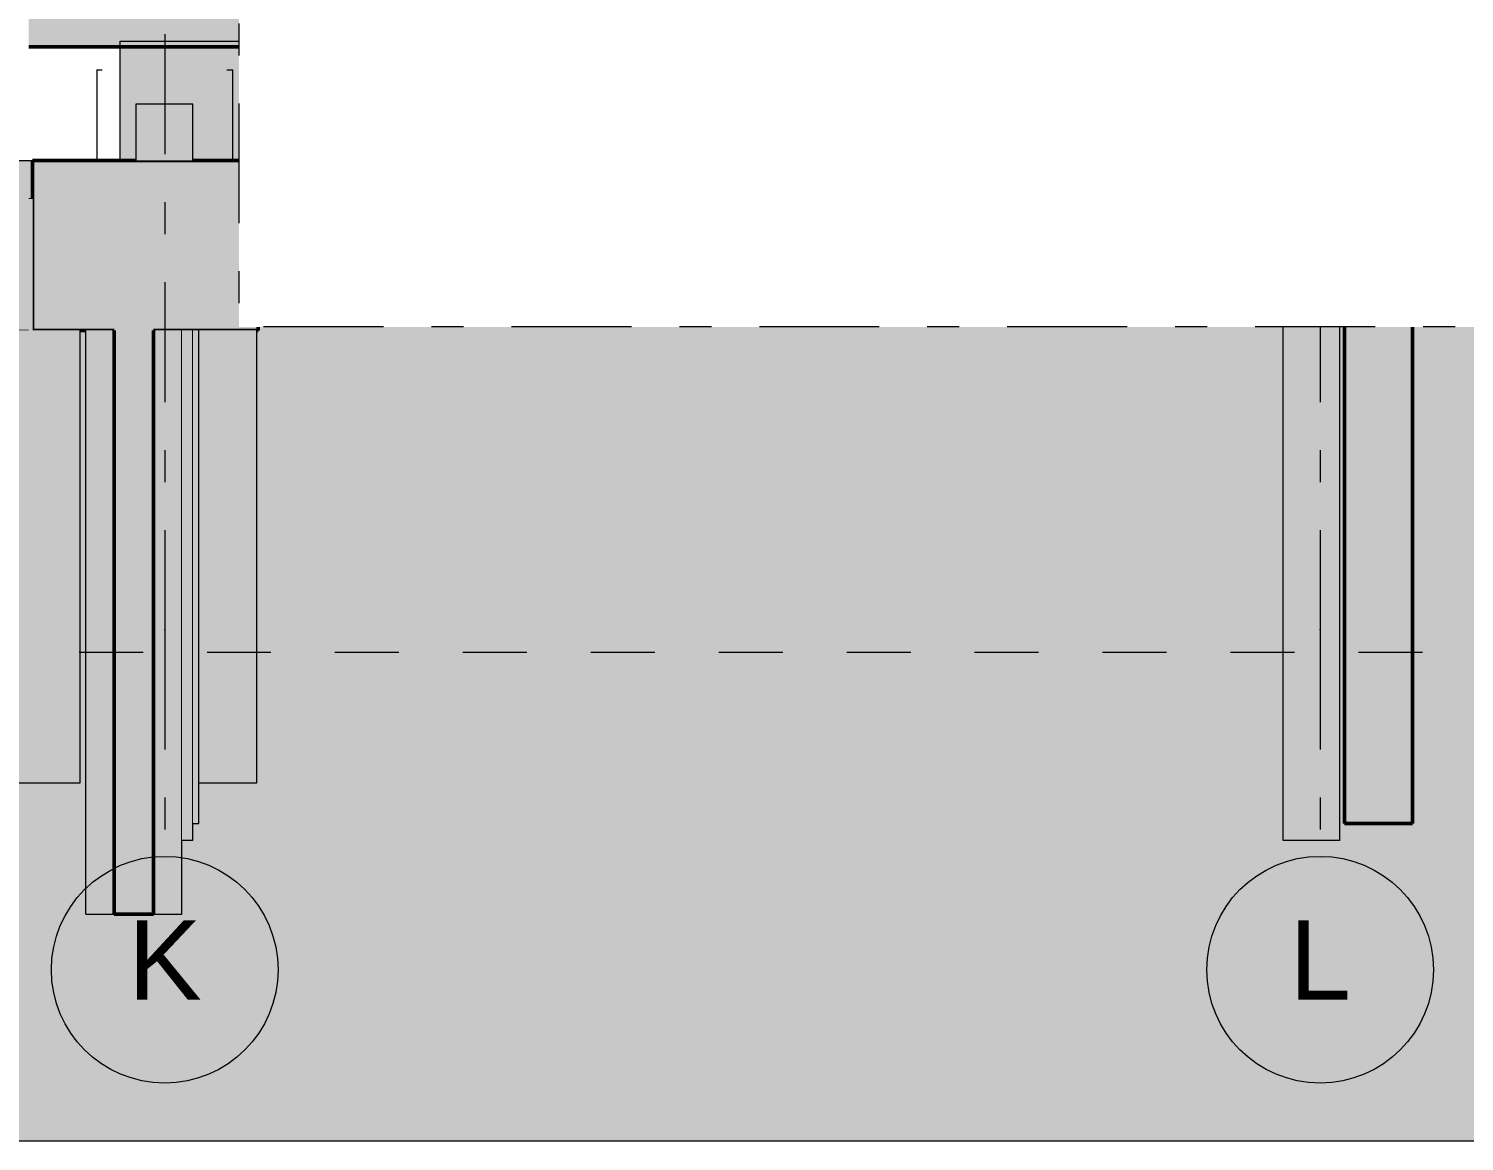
# Model space of a CAD drawing. Header units: millimetres. Extents: x -48147 to 1428745, y -495156 to 18123.
# Drawn here: x 1374573 to 1380907, y -495156 to -490248 of the extents above; entities that cross this region are included whole.
import ezdxf
from ezdxf.enums import TextEntityAlignment as Align

# ---------------------------------------------------------------- set-up
doc = ezdxf.new("R2010")
doc.units = ezdxf.units.MM
doc.header["$MEASUREMENT"] = 0
for name, pattern in [('Dashed', [2822.222233, 1411.111116, -1411.111116]), ('Double Dashed', [1093.611073, 529.166651, -211.666656, 141.111112, -211.666656]), ('Wipeout_Contour', [1000, 0, -1000])]:
    doc.linetypes.add(name, pattern=pattern)
for name, color, linetype, lineweight, true_color in [('0_Pen_No__105', 7, 'Continuous', 15, 0xa6a6a6), ('A-230-M_FLOOR.IFC Import_Pen_No__109', 7, 'Continuous', 15, 0xa6a6a6), ('A-230-M_FLOOR.IFC Import_Pen_No__29', 7, 'Continuous', 50, 0x2a2a2a), ('New_A-15-MG_Structural_Grid_Phase_2_Pen_No__222', 7, 'Continuous', 13, 0x65af33), ('S-160-M_FOUND.IFC Import_Pen_No__104', 7, 'Continuous', 15, 0xa6a6a6), ('S-160-M_FOUND.IFC Import_Pen_No__24', 7, 'Continuous', 50, 0x2a2a2a)]:
    doc.layers.add(name, color=color, linetype=linetype, lineweight=lineweight, true_color=true_color)
for name, color, linetype in [('A-230-M_FLOOR.IFC Import', 7, 'Continuous'), ('A-95-P_Drawing', 7, 'Continuous'), ('New_A-15-MG_Structural_Grid_Phase_2', 7, 'Continuous'), ('S-160-M_FOUND.IFC Import', 7, 'Continuous')]:
    doc.layers.add(name, color=color, linetype=linetype)
for name, color, linetype, lineweight in [('A-95-P_Drawing_Pen_No__1', 7, 'Continuous', 13), ('A-95-P_Drawing_Pen_No__84', 8, 'Continuous', 20), ('A-95-P_Text_1_50_GA_Pen_No__1', 7, 'Continuous', 13), ('S-160-M_FOUND.IFC Import_Pen_No__1', 7, 'Continuous', 13), ('S-160-M_FOUND.IFC Import_Pen_No__4', 7, 'Continuous', 20)]:
    doc.layers.add(name, color=color, linetype=linetype, lineweight=lineweight)
doc.styles.add('GENERATED_STYLE_2', font='')
doc.styles.get('GENERATED_STYLE_2').set_extended_font_data('Swis721 BT')

# ---------------------------------------------------------------- blocks, each defined once
blk = doc.blocks.new('Section Elem_511_2', base_point=(1341556.5, -489899))
at = {"color": 254, "linetype": 'Wipeout_Contour', "lineweight": 0, "ltscale": 11677241.38410136}
blk.add_wipeout([(1374573.5, -490329), (1374573.5, -490999), (1374590.9, -490999), (1374590.9, -490829), (1374873.4, -490829), (1374873.4, -490429), (1374898.1, -490429), (1374798.1, -490329)], dxfattribs=at).dxf.layer = 'S-160-M_FOUND.IFC Import'
at = {"color": 254, "linetype": 'Wipeout_Contour', "lineweight": 0, "ltscale": 11683650.64345455}
blk.add_wipeout([(1375548.1, -490329), (1375448.1, -490429), (1375473.4, -490429), (1375473.4, -490829), (1375586.4, -490829), (1375586.4, -490999), (1375730.5, -490999), (1375730.5, -490329)], dxfattribs=at).dxf.layer = 'S-160-M_FOUND.IFC Import'
at = {"color": 254, "linetype": 'Wipeout_Contour', "lineweight": 0, "ltscale": 5837251.402337125}
blk.add_wipeout([(1374294.6, -490829), (1374230.5, -490829), (1374230.5, -490999), (1374294.6, -490999)], dxfattribs=at).dxf.layer = 'S-160-M_FOUND.IFC Import'
at = {"layer": 'S-160-M_FOUND.IFC Import_Pen_No__4', "linetype": 'Continuous'}
for p, q in [((1375730.5, -490999), (1375730.5, -490329)), ((1374294.6, -490999), (1374230.5, -490999)), ((1374590.9, -490999), (1374573.5, -490999)), ((1375730.5, -490999), (1375586.4, -490999))]:
    blk.add_line(p, q, dxfattribs=at)
blk = doc.blocks.new('Section Elem_512_2', base_point=(1341556.5, -489899))
at = {"color": 254, "linetype": 'Wipeout_Contour', "lineweight": 0, "ltscale": 7299297.484092526}
blk.add_wipeout([(1374873.4, -490429), (1374873.4, -490829), (1375048.1, -490829), (1375048.1, -490579), (1374898.1, -490429)], dxfattribs=at).dxf.layer = 'S-160-M_FOUND.IFC Import'
at = {"color": 254, "linetype": 'Wipeout_Contour', "lineweight": 0, "ltscale": 7301415.9911379}
blk.add_wipeout([(1375298.1, -490579), (1375298.1, -490829), (1375473.4, -490829), (1375473.4, -490429), (1375448.1, -490429)], dxfattribs=at).dxf.layer = 'S-160-M_FOUND.IFC Import'
at = {"layer": 'S-160-M_FOUND.IFC Import_Pen_No__4', "linetype": 'Continuous'}
for p, q in [((1374873.4, -490429), (1374898.1, -490429)), ((1374873.4, -490429), (1374873.4, -490829)), ((1375448.1, -490429), (1375473.4, -490429)), ((1375473.4, -490829), (1375473.4, -490429))]:
    blk.add_line(p, q, dxfattribs=at)
blk = doc.blocks.new('Section Elem_513_2', base_point=(1341556.5, -489899))
at = {"layer": 'S-160-M_FOUND.IFC Import_Pen_No__24', "linetype": 'Continuous'}
for p, q in [((1375586.4, -490829), (1375586.4, -491579)), ((1375586.4, -491579), (1375124.1, -491579))]:
    blk.add_line(p, q, dxfattribs=at)
at = {"color": 254, "linetype": 'Wipeout_Contour', "lineweight": 0, "ltscale": 5838287.957906773}
blk.add_wipeout([(1374573.5, -490829), (1374294.6, -490829), (1374294.6, -491579), (1374573.5, -491579)], dxfattribs=at).dxf.layer = 'S-160-M_FOUND.IFC Import'
at = {"layer": 'S-160-M_FOUND.IFC Import_Pen_No__104', "linetype": 'Continuous', "lineweight": 0, "true_color": 0x535353}
blk.add_hatch(color=251, dxfattribs=at).paths.add_polyline_path([(1375586.4, -490829), (1374590.9, -490829), (1374590.9, -491579), (1374950, -491579), (1374950, -491504), (1375124.1, -491504), (1375124.1, -491579), (1375586.4, -491579)])
at = {"layer": 'S-160-M_FOUND.IFC Import_Pen_No__24', "linetype": 'Continuous'}
for p, q in [((1374590.9, -490829), (1374590.9, -491579)), ((1375586.4, -490829), (1374590.9, -490829)), ((1374950, -491579), (1374590.9, -491579))]:
    blk.add_line(p, q, dxfattribs=at)
at = {"layer": 'S-160-M_FOUND.IFC Import_Pen_No__4', "linetype": 'Continuous'}
for p, q in [((1374381, -490829), (1374489.2, -490829)), ((1374573.5, -491579), (1374294.6, -491579))]:
    blk.add_line(p, q, dxfattribs=at)
blk = doc.blocks.new('Section Elem_514_2', base_point=(1341556.5, -489899))
at = {"layer": 'S-160-M_FOUND.IFC Import_Pen_No__104', "linetype": 'Continuous', "lineweight": 0, "true_color": 0x535353}
blk.add_hatch(color=251, dxfattribs=at).paths.add_polyline_path([(1380827.9, -490429), (1379485.9, -490429), (1379485.9, -491179), (1380377.9, -491179), (1380377.9, -491104), (1380677.9, -491104), (1380677.9, -491179), (1380827.9, -491179)])
at = {"layer": 'S-160-M_FOUND.IFC Import_Pen_No__24', "linetype": 'Continuous'}
for p, q in [((1379485.9, -490429), (1379485.9, -491179)), ((1380827.9, -490429), (1379485.9, -490429)), ((1380827.9, -490429), (1380827.9, -491179)), ((1380377.9, -491179), (1379485.9, -491179)), ((1380827.9, -491179), (1380677.9, -491179))]:
    blk.add_line(p, q, dxfattribs=at)
blk = doc.blocks.new('Section Elem_529_2', base_point=(1341556.5, -489899))
at = {"color": 254, "linetype": 'Wipeout_Contour', "lineweight": 0, "ltscale": 5842238.311525682}
blk.add_wipeout([(1374824.9, -494154), (1374950, -494154), (1374950, -491579), (1374824.9, -491579)], dxfattribs=at).dxf.layer = 'S-160-M_FOUND.IFC Import'
at = {"color": 254, "linetype": 'Wipeout_Contour', "lineweight": 0, "ltscale": 5843365.008362819}
blk.add_wipeout([(1375124.1, -491579), (1375124.1, -494154), (1375249.2, -494154), (1375249.2, -491579)], dxfattribs=at).dxf.layer = 'S-160-M_FOUND.IFC Import'
at = {"layer": 'S-160-M_FOUND.IFC Import_Pen_No__104', "linetype": 'Continuous', "lineweight": 0, "true_color": 0x535353}
blk.add_hatch(color=251, dxfattribs=at).paths.add_polyline_path([(1374950, -494154), (1375124.1, -494154), (1375124.1, -491504), (1374950, -491504)])
at = {"layer": 'S-160-M_FOUND.IFC Import_Pen_No__1', "linetype": 'Continuous'}
for p, q in [((1374824.9, -494154), (1374824.9, -491579)), ((1375249.2, -494154), (1375249.2, -491579)), ((1374824.9, -494154), (1374950, -494154)), ((1375124.1, -494154), (1375249.2, -494154))]:
    blk.add_line(p, q, dxfattribs=at)
at = {"layer": 'S-160-M_FOUND.IFC Import_Pen_No__24', "linetype": 'Continuous'}
for p, q in [((1374950, -491579), (1374950, -494154)), ((1375124.1, -491579), (1375124.1, -494154)), ((1375124.1, -494154), (1374950, -494154))]:
    blk.add_line(p, q, dxfattribs=at)
blk = doc.blocks.new('Section Elem_530_2', base_point=(1341556.5, -489899))
at = {"layer": 'S-160-M_FOUND.IFC Import_Pen_No__104', "linetype": 'Continuous', "lineweight": 0, "true_color": 0x535353}
blk.add_hatch(color=251, dxfattribs=at).paths.add_polyline_path([(1380377.9, -493754), (1380677.9, -493754), (1380677.9, -491104), (1380377.9, -491104)])
at = {"layer": 'S-160-M_FOUND.IFC Import_Pen_No__24', "linetype": 'Continuous'}
for p, q in [((1380377.9, -491179), (1380377.9, -493754)), ((1380677.9, -491179), (1380677.9, -493754)), ((1380677.9, -493754), (1380377.9, -493754))]:
    blk.add_line(p, q, dxfattribs=at)
blk = doc.blocks.new('Section Elem_543_2', base_point=(1341556.5, -489899))
at = {"color": 254, "linetype": 'Wipeout_Contour', "lineweight": 0, "ltscale": 5840399.081068802}
blk.add_wipeout([(1375048.1, -490829), (1375298.1, -490829), (1375298.1, -490579), (1375048.1, -490579)], dxfattribs=at).dxf.layer = 'S-160-M_FOUND.IFC Import'
at = {"color": 254, "linetype": 'Wipeout_Contour', "lineweight": 0, "ltscale": 5843472.727230497}
blk.add_wipeout([(1375249.2, -491579), (1375249.2, -493829), (1375298.1, -493829), (1375298.1, -491579)], dxfattribs=at).dxf.layer = 'S-160-M_FOUND.IFC Import'
at = {"layer": 'S-160-M_FOUND.IFC Import_Pen_No__4', "linetype": 'Continuous'}
for q in [(1375298.1, -491579), (1375249.2, -493829)]:
    blk.add_line((1375298.1, -493829), q, dxfattribs=at)
at = {"color": 254, "linetype": 'Wipeout_Contour', "lineweight": 0, "ltscale": 5840063.091478882}
blk.add_wipeout([(1375048.1, -490579), (1375298.1, -490579), (1375548.1, -490329), (1374798.1, -490329)], dxfattribs=at).dxf.layer = 'S-160-M_FOUND.IFC Import'
at = {"layer": 'S-160-M_FOUND.IFC Import_Pen_No__4', "linetype": 'Continuous'}
for p, q in [((1375048.1, -490579), (1375298.1, -490579)), ((1375048.1, -490829), (1375048.1, -490579)), ((1375298.1, -490829), (1375298.1, -490579))]:
    blk.add_line(p, q, dxfattribs=at)
blk = doc.blocks.new('Section Elem_544_2', base_point=(1341556.5, -489899))
at = {"color": 254, "linetype": 'Wipeout_Contour', "lineweight": 0, "ltscale": 5859028.92639224}
blk.add_wipeout([(1380607.7, -490329), (1379857.7, -490329), (1379957.7, -490429), (1380507.7, -490429)], dxfattribs=at).dxf.layer = 'S-160-M_FOUND.IFC Import'
at = {"color": 254, "linetype": 'Wipeout_Contour', "lineweight": 0, "ltscale": 5861882.180072445}
blk.add_wipeout([(1380107.7, -491179), (1380107.7, -493829), (1380357.7, -493829), (1380357.7, -491179)], dxfattribs=at).dxf.layer = 'S-160-M_FOUND.IFC Import'
at = {"layer": 'S-160-M_FOUND.IFC Import_Pen_No__4', "linetype": 'Continuous'}
for p, q in [((1380107.7, -493829), (1380107.7, -491179)), ((1380357.7, -493829), (1380357.7, -491179)), ((1380357.7, -493829), (1380107.7, -493829))]:
    blk.add_line(p, q, dxfattribs=at)
blk = doc.blocks.new('Section Elem_551_2', base_point=(1341556.5, -489899))
at = {"color": 254, "linetype": 'Wipeout_Contour', "lineweight": 0, "ltscale": 5861289.915255741}
blk.add_wipeout([(1380107.6, -493649), (1380107.7, -493649), (1380107.7, -491179), (1380107.6, -491179)], dxfattribs=at).dxf.layer = 'S-160-M_FOUND.IFC Import'
at = {"layer": 'S-160-M_FOUND.IFC Import_Pen_No__4', "linetype": 'Continuous'}
blk.add_line((1380107.6, -493649), (1380107.6, -491179), dxfattribs=at)
blk = doc.blocks.new('Section Elem_553_2', base_point=(1341556.5, -489899))
at = {"layer": 'S-160-M_FOUND.IFC Import_Pen_No__4', "linetype": 'Continuous'}
blk.add_line((1380107.6, -493649), (1380107.6, -491179), dxfattribs=at)
blk = doc.blocks.new('Section Elem_574_2', base_point=(1341556.5, -489899))
at = {"color": 254, "linetype": 'Wipeout_Contour', "lineweight": 0, "ltscale": 11679916.70923343}
blk.add_wipeout([(1374573.5, -491579), (1374501, -491579), (1374501, -493574), (1374801, -493574), (1374801, -491579), (1374590.9, -491579), (1374590.9, -490999), (1374573.5, -490999)], dxfattribs=at).dxf.layer = 'S-160-M_FOUND.IFC Import'
at = {"layer": 'S-160-M_FOUND.IFC Import_Pen_No__1', "linetype": 'Continuous'}
for p, q in [((1374501, -493574), (1374501, -491579)), ((1374801, -493574), (1374801, -491579)), ((1374501, -493574), (1374801, -493574))]:
    blk.add_line(p, q, dxfattribs=at)
blk = doc.blocks.new('Section Elem_575_2', base_point=(1341556.5, -489899))
at = {"color": 254, "linetype": 'Wipeout_Contour', "lineweight": 0, "ltscale": 5843971.939828506}
blk.add_wipeout([(1375580.5, -491579), (1375323.4, -491579), (1375323.4, -493574), (1375580.5, -493574)], dxfattribs=at).dxf.layer = 'S-160-M_FOUND.IFC Import'
at = {"layer": 'S-160-M_FOUND.IFC Import_Pen_No__1', "linetype": 'Continuous'}
for p, q in [((1375580.5, -493574), (1375580.5, -491579)), ((1375323.4, -493574), (1375580.5, -493574))]:
    blk.add_line(p, q, dxfattribs=at)
blk = doc.blocks.new('Section Elem_576_2', base_point=(1341556.5, -489899))
at = {"color": 254, "linetype": 'Wipeout_Contour', "lineweight": 0, "ltscale": 5843561.85803498}
blk.add_wipeout([(1375323.4, -491579), (1375298.1, -491579), (1375298.1, -493754), (1375323.4, -493754)], dxfattribs=at).dxf.layer = 'S-160-M_FOUND.IFC Import'
at = {"layer": 'S-160-M_FOUND.IFC Import_Pen_No__1', "linetype": 'Continuous'}
for p, q in [((1375323.4, -493754), (1375323.4, -491579)), ((1375298.1, -493754), (1375323.4, -493754))]:
    blk.add_line(p, q, dxfattribs=at)
blk = doc.blocks.new('Section Elem_596_2', base_point=(1341556.5, -489899))
at = {"color": 254, "linetype": 'Wipeout_Contour', "lineweight": 0, "ltscale": 5894853.906516284}
blk.add_wipeout([(1404999, -490329), (1404999, -490079), (1374573.5, -490079), (1374573.5, -490329)], dxfattribs=at).dxf.layer = 'A-230-M_FLOOR.IFC Import'
at = {"layer": 'A-230-M_FLOOR.IFC Import_Pen_No__109', "linetype": 'Continuous'}
h = blk.add_hatch(dxfattribs=at)
h.set_pattern_fill('Lightweight_Concrete_0002', color=256, style=0, pattern_type=2)
h.set_pattern_definition([(0, (1341556.5, -489898.95), (0, 779.423), [48.75, -401.25]), (0, (1341781.5, -489509.24), (0, 779.423), [48.75, -401.25]), (60, (1341556.5, -489898.95), (-675, 389.711), [48.75, -401.25]), (60, (1342006.5, -489898.95), (-675, 389.711), [48.75, -401.25]), (120, (1341605.3, -489898.95), (675, 389.711), [48.75, -401.25]), (120, (1342055.3, -489898.95), (675, 389.711), [48.75, -401.25]), (0, (1341556.51, -489823.95), (0, 150), [0, -150, 0, -225]), (45, (1341631.51, -489823.95), (-106.066, 106.066), [0, -112.5, 0, -187.5])])
h.paths.add_polyline_path([(1404999, -490329), (1404999, -490079), (1374573.5, -490079), (1374573.5, -490329)])
at = {"layer": 'A-230-M_FLOOR.IFC Import_Pen_No__29', "linetype": 'Continuous'}
blk.add_line((1394102.8, -490329), (1374573.5, -490329), dxfattribs=at)
blk = doc.blocks.new('Standard grid marker[3]_2', base_point=(1380270.8, -468494.3))
at = {"layer": 'New_A-15-MG_Structural_Grid_Phase_2_Pen_No__222', "linetype": 'Double Dashed'}
for p, q in [((1380270.8, -469494.3), (1380270.8, -492899)), ((1380270.8, -492899), (1380270.8, -493899))]:
    blk.add_line(p, q, dxfattribs=at)
at = {"layer": 'New_A-15-MG_Structural_Grid_Phase_2_Pen_No__222', "linetype": 'Continuous'}
blk.add_circle((1380270.8, -494399), 500, dxfattribs=at)
at = {"layer": 'New_A-15-MG_Structural_Grid_Phase_2_Pen_No__222', "linetype": 'Double Dashed'}
blk.add_point((1380270.8, -492899), dxfattribs=at)
blk.add_point((1380270.8, -492899), dxfattribs=at)
at = {"layer": 'New_A-15-MG_Structural_Grid_Phase_2_Pen_No__222', "style": 'GENERATED_STYLE_2'}
for tag, p in [('AC_MarkerText_1_0', (1380270.8, -467950.9)), ('AC_MarkerText_1_1', (1380270.8, -494355.6))]:
    blk.add_attdef(tag, text='', height=350, rotation=360, dxfattribs=at).set_placement(p, align=Align.MIDDLE_CENTER)
blk = doc.blocks.new('Standard grid marker[9]_2', base_point=(1375173.5, -468494.3))
at = {"layer": 'New_A-15-MG_Structural_Grid_Phase_2_Pen_No__222', "linetype": 'Double Dashed'}
for p, q in [((1375173.5, -469494.3), (1375173.5, -492899)), ((1375173.5, -492899), (1375173.5, -493899))]:
    blk.add_line(p, q, dxfattribs=at)
at = {"layer": 'New_A-15-MG_Structural_Grid_Phase_2_Pen_No__222', "linetype": 'Continuous'}
blk.add_circle((1375173.5, -494399), 500, dxfattribs=at)
at = {"layer": 'New_A-15-MG_Structural_Grid_Phase_2_Pen_No__222', "linetype": 'Double Dashed'}
blk.add_point((1375173.5, -492899), dxfattribs=at)
blk.add_point((1375173.5, -492899), dxfattribs=at)
at = {"layer": 'New_A-15-MG_Structural_Grid_Phase_2_Pen_No__222', "style": 'GENERATED_STYLE_2'}
for tag, p in [('AC_MarkerText_1_0', (1375173.5, -467950.9)), ('AC_MarkerText_1_1', (1375173.5, -494355.6))]:
    blk.add_attdef(tag, text='', height=350, rotation=360, dxfattribs=at).set_placement(p, align=Align.MIDDLE_CENTER)
blk = doc.blocks.new('S-27 Building Section_STORY_MARKER', base_point=(1341556.5, -489899))
at = {"layer": '0_Pen_No__105', "linetype": 'Dashed', "ltscale": 0.2}
blk.add_line((1357862.3, -492999), (1422610.8, -492999), dxfattribs=at)

msp = doc.modelspace()

# ---------------------------------------------------------------- block references
at = {"layer": 'S-160-M_FOUND.IFC Import'}
for name in ['Section Elem_511_2', 'Section Elem_514_2', 'Section Elem_530_2']:
    msp.add_blockref(name, (1341556.5, -489899), dxfattribs=at)

# ---------------------------------------------------------------- next in the draw order: block references
for name in ['Section Elem_544_2', 'Section Elem_512_2']:
    msp.add_blockref(name, (1341556.5, -489899), dxfattribs=at)

# ---------------------------------------------------------------- next in the draw order: block references
for name in ['Section Elem_513_2', 'Section Elem_551_2']:
    msp.add_blockref(name, (1341556.5, -489899), dxfattribs=at)

# ---------------------------------------------------------------- next in the draw order: block references
for name in ['Section Elem_553_2', 'Section Elem_529_2']:
    msp.add_blockref(name, (1341556.5, -489899), dxfattribs=at)

# ---------------------------------------------------------------- next in the draw order: block references
msp.add_blockref('Section Elem_543_2', (1341556.5, -489899), dxfattribs=at)

# ---------------------------------------------------------------- next in the draw order: texts
at = {"layer": 'A-95-P_Text_1_50_GA_Pen_No__1', "linetype": 'Continuous', "insert": (1375900.5, -490543.8), "char_height": 250, "width": 5464.297, "attachment_point": 1, "line_spacing_factor": 0.856, "style": 'GENERATED_STYLE_2'}
msp.add_mtext('\\A1;{\\fSwis721 BT|b0|i0|c0|p34;For Stair 04 details see:\\P\\fSwis721 BT|b0|i0|c0|p34;EC-MA-00-ZZ-DR-A-30054}', dxfattribs=at)

# ---------------------------------------------------------------- next in the draw order: block references
at = {"layer": 'A-230-M_FLOOR.IFC Import'}
msp.add_blockref('Section Elem_596_2', (1341556.5, -489899), dxfattribs=at)
at = {"layer": 'S-160-M_FOUND.IFC Import'}
for name in ['Section Elem_574_2', 'Section Elem_575_2']:
    msp.add_blockref(name, (1341556.5, -489899), dxfattribs=at)

# ---------------------------------------------------------------- next in the draw order: block references
at = {"layer": 'New_A-15-MG_Structural_Grid_Phase_2', "color": 8, "linetype": 'Continuous', "lineweight": 15}
ref = msp.add_blockref('Standard grid marker[3]_2', (1380270.8, -468494.3), dxfattribs=at)
ref.add_attrib('AC_MarkerText_1_1', 'L', dxfattribs={"layer": 'New_A-15-MG_Structural_Grid_Phase_2_Pen_No__222', "color": 85, "true_color": 0x65af33, "height": 350, "rotation": 360, "style": 'GENERATED_STYLE_2'}).set_placement((1380270.8, -494355.6), align=Align.MIDDLE_CENTER)
at = {"layer": 'S-160-M_FOUND.IFC Import'}
msp.add_blockref('Section Elem_576_2', (1341556.5, -489899), dxfattribs=at)

# ---------------------------------------------------------------- next in the draw order: hatches: boundary and pattern name
at = {"layer": 'A-95-P_Drawing_Pen_No__84', "linetype": 'Continuous'}
msp.add_hatch(color=256, dxfattribs=at).paths.add_polyline_path([(1354719.7, -495155.8), (1354719.7, -489899), (1374476.9, -489899), (1374476.9, -490829), (1374977.2, -490829), (1374977.2, -490303.5), (1399868, -490303.5), (1399868, -490124), (1419989.7, -490124), (1419989.7, -490828.9), (1420521.3, -490828.9), (1420521.3, -489899), (1428745.5, -489899), (1428745.5, -495155.8)])

# ---------------------------------------------------------------- next in the draw order: linework, layer by layer
at = {"layer": 'A-95-P_Drawing_Pen_No__1', "linetype": 'Continuous', "flags": 128}
msp.add_lwpolyline([(1354719.7, -495155.8), (1354719.7, -489899), (1374476.9, -489899), (1374476.9, -490829), (1374977.2, -490829), (1374977.2, -490303.5), (1399868, -490303.5), (1399868, -490124), (1419989.7, -490124), (1419989.7, -490828.9), (1420521.3, -490828.9), (1420521.3, -489899), (1428745.5, -489899), (1428745.5, -495155.8)], close=True, dxfattribs=at)

# ---------------------------------------------------------------- next in the draw order: block references
at = {"layer": 'New_A-15-MG_Structural_Grid_Phase_2', "color": 8, "linetype": 'Continuous', "lineweight": 15}
ref = msp.add_blockref('Standard grid marker[9]_2', (1375173.5, -468494.3), dxfattribs=at)
ref.add_attrib('AC_MarkerText_1_1', 'K', dxfattribs={"layer": 'New_A-15-MG_Structural_Grid_Phase_2_Pen_No__222', "color": 85, "true_color": 0x65af33, "height": 350, "rotation": 360, "style": 'GENERATED_STYLE_2'}).set_placement((1375173.5, -494355.6), align=Align.MIDDLE_CENTER)

# ---------------------------------------------------------------- next in the draw order: wipeouts: each hides what was drawn before it
at = {"color": 254, "linetype": 'Wipeout_Contour', "lineweight": 0, "ltscale": 5862895.990088575}
msp.add_wipeout([(1375501.9, -483182.1), (1389127.5, -483182.1), (1389127.5, -491563.4), (1375501.9, -491563.4)], dxfattribs=at).dxf.layer = 'A-95-P_Drawing'

# ---------------------------------------------------------------- next in the draw order: linework, layer by layer
at = {"layer": 'A-95-P_Drawing_Pen_No__1', "linetype": 'Double Dashed', "flags": 128}
msp.add_lwpolyline([(1375501.9, -483182.1), (1389127.5, -483182.1), (1389127.5, -491563.4), (1375501.9, -491563.4)], close=True, dxfattribs=at)

# ---------------------------------------------------------------- next in the draw order: block references
at = {"linetype": 'Continuous', "lineweight": 0}
msp.add_blockref('S-27 Building Section_STORY_MARKER', (1341556.5, -489899), dxfattribs=at)

doc.saveas('drawing.dxf')
